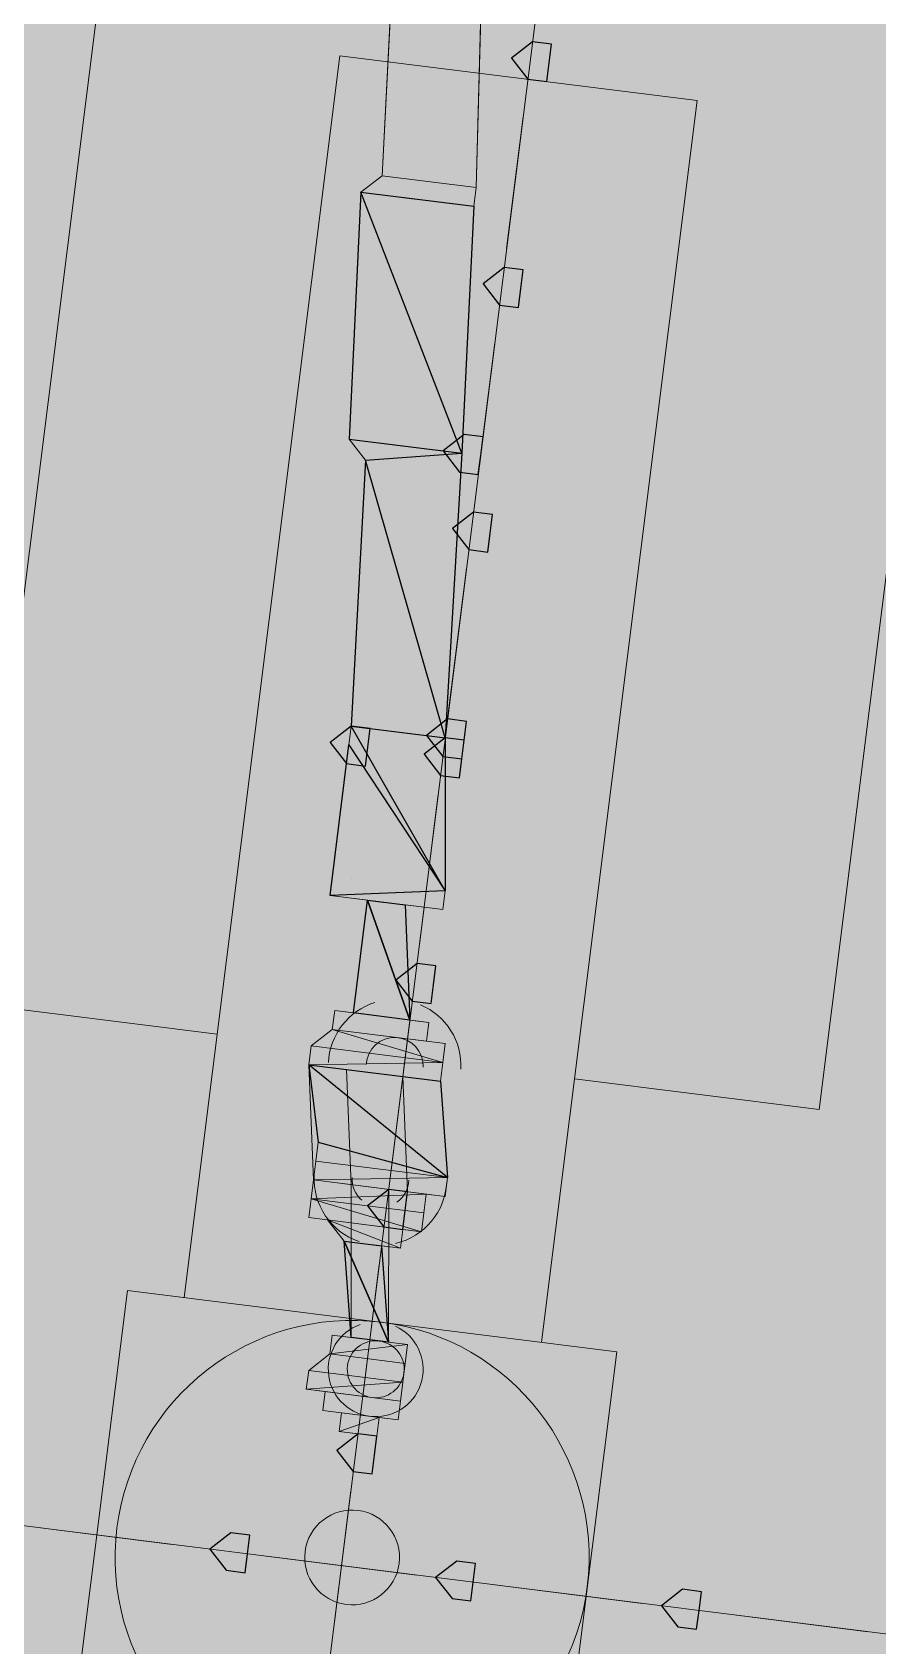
# Model space of a CAD drawing. Header units: metres. Extents: x -4 to 509425, y 7549 to 4732445.
# Drawn here: x 476033.306 to 476033.684, y 4719775.994 to 4719776.714 of the extents above; entities that cross this region are included whole.
import ezdxf

# ---------------------------------------------------------------- set-up
doc = ezdxf.new("R2010")
doc.units = ezdxf.units.M
doc.header["$LTSCALE"] = 0.01
doc.header["$MEASUREMENT"] = 0
doc.layers.get('0').update_dxf_attribs({"lineweight": 0})
doc.layers.add('_SUBESTACIÓN', color=1, linetype='Continuous')
doc.layers.add('SUBESTACION LA VID', color=253, linetype='Continuous')

# ---------------------------------------------------------------- blocks, each defined once
blk = doc.blocks.new('A$Cfff6051d')
at = {"layer": 'SUBESTACION LA VID', "transparency": 33554687}
h = blk.add_hatch(color=256, dxfattribs=at)
h.dxf.hatch_style = 2
h.paths.add_polyline_path([(476033.53699, 4719776.7006), (476033.53805, 4719776.709), (476033.52965, 4719776.71005), (476033.52019, 4719776.70271), (476033.52754, 4719776.69325), (476033.53594, 4719776.6922)])
h = blk.add_hatch(color=256, dxfattribs=at)
h.dxf.hatch_style = 2
h.paths.add_polyline_path([(476033.53699, 4719776.7006), (476033.53805, 4719776.709), (476033.52965, 4719776.71005), (476033.52019, 4719776.70271), (476033.52754, 4719776.69325), (476033.53594, 4719776.6922)])
h = blk.add_hatch(color=256, dxfattribs=at)
h.dxf.hatch_style = 2
h.paths.add_polyline_path([(476033.53699, 4719776.7006), (476033.53805, 4719776.709), (476033.52965, 4719776.71005), (476033.52019, 4719776.70271), (476033.52754, 4719776.69325), (476033.53594, 4719776.6922)])
h = blk.add_hatch(color=256, dxfattribs=at)
h.dxf.hatch_style = 2
h.paths.add_polyline_path([(476033.53699, 4719776.7006), (476033.53805, 4719776.709), (476033.52965, 4719776.71005), (476033.52019, 4719776.70271), (476033.52754, 4719776.69325), (476033.53594, 4719776.6922)])
h = blk.add_hatch(color=256, dxfattribs=at)
h.dxf.hatch_style = 2
h.paths.add_polyline_path([(476033.52436, 4719776.5998), (476033.52541, 4719776.6082), (476033.51701, 4719776.60925), (476033.50756, 4719776.60191), (476033.5149, 4719776.59245), (476033.5233, 4719776.5914)])
h = blk.add_hatch(color=256, dxfattribs=at)
h.dxf.hatch_style = 2
h.paths.add_polyline_path([(476033.52436, 4719776.5998), (476033.52541, 4719776.6082), (476033.51701, 4719776.60925), (476033.50756, 4719776.60191), (476033.5149, 4719776.59245), (476033.5233, 4719776.5914)])
h = blk.add_hatch(color=256, dxfattribs=at)
h.dxf.hatch_style = 2
h.paths.add_polyline_path([(476033.52436, 4719776.5998), (476033.52541, 4719776.6082), (476033.51701, 4719776.60925), (476033.50756, 4719776.60191), (476033.5149, 4719776.59245), (476033.5233, 4719776.5914)])
h = blk.add_hatch(color=256, dxfattribs=at)
h.dxf.hatch_style = 2
h.paths.add_polyline_path([(476033.52436, 4719776.5998), (476033.52541, 4719776.6082), (476033.51701, 4719776.60925), (476033.50756, 4719776.60191), (476033.5149, 4719776.59245), (476033.5233, 4719776.5914)])
h = blk.add_hatch(color=256, dxfattribs=at)
h.dxf.hatch_style = 2
h.paths.add_polyline_path([(476033.50648, 4719776.52525), (476033.50753, 4719776.53365), (476033.49913, 4719776.5347), (476033.48968, 4719776.52735), (476033.49702, 4719776.5179), (476033.50542, 4719776.51685)])
h = blk.add_hatch(color=256, dxfattribs=at)
h.dxf.hatch_style = 2
h.paths.add_polyline_path([(476033.51066, 4719776.49059), (476033.51172, 4719776.49899), (476033.50332, 4719776.50005), (476033.49386, 4719776.4927), (476033.50121, 4719776.48325), (476033.50961, 4719776.48219)])
h = blk.add_hatch(color=256, dxfattribs=at)
h.dxf.hatch_style = 2
h.paths.add_polyline_path([(476033.51066, 4719776.49059), (476033.51172, 4719776.49899), (476033.50332, 4719776.50005), (476033.49386, 4719776.4927), (476033.50121, 4719776.48325), (476033.50961, 4719776.48219)])
h = blk.add_hatch(color=256, dxfattribs=at)
h.dxf.hatch_style = 2
h.paths.add_polyline_path([(476033.51066, 4719776.49059), (476033.51172, 4719776.49899), (476033.50332, 4719776.50005), (476033.49386, 4719776.4927), (476033.50121, 4719776.48325), (476033.50961, 4719776.48219)])
h = blk.add_hatch(color=256, dxfattribs=at)
h.dxf.hatch_style = 2
h.paths.add_polyline_path([(476033.51066, 4719776.49059), (476033.51172, 4719776.49899), (476033.50332, 4719776.50005), (476033.49386, 4719776.4927), (476033.50121, 4719776.48325), (476033.50961, 4719776.48219)])
h = blk.add_hatch(color=256, dxfattribs=at)
h.dxf.hatch_style = 2
h.paths.add_polyline_path([(476033.45603, 4719776.39506), (476033.45708, 4719776.40346), (476033.44868, 4719776.40451), (476033.43923, 4719776.39717), (476033.44657, 4719776.38771), (476033.45497, 4719776.38666)])
h = blk.add_hatch(color=256, dxfattribs=at)
h.dxf.hatch_style = 2
h.paths.add_polyline_path([(476033.49908, 4719776.39819), (476033.50013, 4719776.40659), (476033.49173, 4719776.40765), (476033.48228, 4719776.4003), (476033.48963, 4719776.39085), (476033.49803, 4719776.38979)])
h = blk.add_hatch(color=256, dxfattribs=at)
h.dxf.hatch_style = 2
h.paths.add_polyline_path([(476033.49803, 4719776.38979), (476033.49908, 4719776.39819), (476033.49068, 4719776.39925), (476033.48123, 4719776.3919), (476033.48857, 4719776.38245), (476033.49697, 4719776.38139)])
h = blk.add_hatch(color=256, dxfattribs=at)
h.dxf.hatch_style = 2
h.paths.add_polyline_path([(476033.49803, 4719776.38979), (476033.49908, 4719776.39819), (476033.49068, 4719776.39925), (476033.48123, 4719776.3919), (476033.48857, 4719776.38245), (476033.49697, 4719776.38139)])
h = blk.add_hatch(color=256, dxfattribs=at)
h.dxf.hatch_style = 2
h.paths.add_polyline_path([(476033.49803, 4719776.38979), (476033.49908, 4719776.39819), (476033.49068, 4719776.39925), (476033.48123, 4719776.3919), (476033.48857, 4719776.38245), (476033.49697, 4719776.38139)])
h = blk.add_hatch(color=256, dxfattribs=at)
h.dxf.hatch_style = 2
h.paths.add_polyline_path([(476033.49803, 4719776.38979), (476033.49908, 4719776.39819), (476033.49068, 4719776.39925), (476033.48123, 4719776.3919), (476033.48857, 4719776.38245), (476033.49697, 4719776.38139)])
h = blk.add_hatch(color=256, dxfattribs=at)
h.dxf.hatch_style = 2
h.paths.add_polyline_path([(476033.48539, 4719776.28898), (476033.48644, 4719776.29738), (476033.47804, 4719776.29844), (476033.46859, 4719776.29109), (476033.47594, 4719776.28164), (476033.48434, 4719776.28058)])
h = blk.add_hatch(color=256, dxfattribs=at)
h.dxf.hatch_style = 2
h.paths.add_polyline_path([(476033.48539, 4719776.28898), (476033.48644, 4719776.29738), (476033.47804, 4719776.29844), (476033.46859, 4719776.29109), (476033.47594, 4719776.28164), (476033.48434, 4719776.28058)])
h = blk.add_hatch(color=256, dxfattribs=at)
h.dxf.hatch_style = 2
h.paths.add_polyline_path([(476033.48539, 4719776.28898), (476033.48644, 4719776.29738), (476033.47804, 4719776.29844), (476033.46859, 4719776.29109), (476033.47594, 4719776.28164), (476033.48434, 4719776.28058)])
h = blk.add_hatch(color=256, dxfattribs=at)
h.dxf.hatch_style = 2
h.paths.add_polyline_path([(476033.48539, 4719776.28898), (476033.48644, 4719776.29738), (476033.47804, 4719776.29844), (476033.46859, 4719776.29109), (476033.47594, 4719776.28164), (476033.48434, 4719776.28058)])
h = blk.add_hatch(color=256, dxfattribs=at)
h.dxf.hatch_style = 2
h.paths.add_polyline_path([(476033.47275, 4719776.18818), (476033.4738, 4719776.19658), (476033.4654, 4719776.19764), (476033.45595, 4719776.19029), (476033.4633, 4719776.18084), (476033.4717, 4719776.17979)])
h = blk.add_hatch(color=256, dxfattribs=at)
h.dxf.hatch_style = 2
h.paths.add_polyline_path([(476033.47275, 4719776.18818), (476033.4738, 4719776.19658), (476033.4654, 4719776.19764), (476033.45595, 4719776.19029), (476033.4633, 4719776.18084), (476033.4717, 4719776.17979)])
h = blk.add_hatch(color=256, dxfattribs=at)
h.dxf.hatch_style = 2
h.paths.add_polyline_path([(476033.47275, 4719776.18818), (476033.4738, 4719776.19658), (476033.4654, 4719776.19764), (476033.45595, 4719776.19029), (476033.4633, 4719776.18084), (476033.4717, 4719776.17979)])
h = blk.add_hatch(color=256, dxfattribs=at)
h.dxf.hatch_style = 2
h.paths.add_polyline_path([(476033.47275, 4719776.18818), (476033.4738, 4719776.19658), (476033.4654, 4719776.19764), (476033.45595, 4719776.19029), (476033.4633, 4719776.18084), (476033.4717, 4719776.17979)])
h = blk.add_hatch(color=256, dxfattribs=at)
h.dxf.hatch_style = 2
h.paths.add_polyline_path([(476033.45906, 4719776.07898), (476033.46011, 4719776.08738), (476033.45171, 4719776.08843), (476033.44226, 4719776.08108), (476033.44961, 4719776.07163), (476033.45801, 4719776.07058)])
h = blk.add_hatch(color=256, dxfattribs=at)
h.dxf.hatch_style = 2
h.paths.add_polyline_path([(476033.45906, 4719776.07898), (476033.46011, 4719776.08738), (476033.45171, 4719776.08843), (476033.44226, 4719776.08108), (476033.44961, 4719776.07163), (476033.45801, 4719776.07058)])
h = blk.add_hatch(color=256, dxfattribs=at)
h.dxf.hatch_style = 2
h.paths.add_polyline_path([(476033.45906, 4719776.07898), (476033.46011, 4719776.08738), (476033.45171, 4719776.08843), (476033.44226, 4719776.08108), (476033.44961, 4719776.07163), (476033.45801, 4719776.07058)])
h = blk.add_hatch(color=256, dxfattribs=at)
h.dxf.hatch_style = 2
h.paths.add_polyline_path([(476033.45906, 4719776.07898), (476033.46011, 4719776.08738), (476033.45171, 4719776.08843), (476033.44226, 4719776.08108), (476033.44961, 4719776.07163), (476033.45801, 4719776.07058)])
h = blk.add_hatch(color=256, dxfattribs=at)
h.dxf.hatch_style = 2
h.paths.add_polyline_path([(476033.40234, 4719776.0349), (476033.40339, 4719776.0433), (476033.39499, 4719776.04435), (476033.38554, 4719776.037), (476033.39289, 4719776.02755), (476033.40129, 4719776.0265)])
h = blk.add_hatch(color=256, dxfattribs=at)
h.dxf.hatch_style = 2
h.paths.add_polyline_path([(476033.40234, 4719776.0349), (476033.40339, 4719776.0433), (476033.39499, 4719776.04435), (476033.38554, 4719776.037), (476033.39289, 4719776.02755), (476033.40129, 4719776.0265)])
h = blk.add_hatch(color=256, dxfattribs=at)
h.dxf.hatch_style = 2
h.paths.add_polyline_path([(476033.40234, 4719776.0349), (476033.40339, 4719776.0433), (476033.39499, 4719776.04435), (476033.38554, 4719776.037), (476033.39289, 4719776.02755), (476033.40129, 4719776.0265)])
h = blk.add_hatch(color=256, dxfattribs=at)
h.dxf.hatch_style = 2
h.paths.add_polyline_path([(476033.40234, 4719776.0349), (476033.40339, 4719776.0433), (476033.39499, 4719776.04435), (476033.38554, 4719776.037), (476033.39289, 4719776.02755), (476033.40129, 4719776.0265)])
h = blk.add_hatch(color=256, dxfattribs=at)
h.dxf.hatch_style = 2
h.paths.add_polyline_path([(476033.50314, 4719776.02226), (476033.50419, 4719776.03066), (476033.49579, 4719776.03171), (476033.48634, 4719776.02436), (476033.49369, 4719776.01491), (476033.50209, 4719776.01386)])
h = blk.add_hatch(color=256, dxfattribs=at)
h.dxf.hatch_style = 2
h.paths.add_polyline_path([(476033.50314, 4719776.02226), (476033.50419, 4719776.03066), (476033.49579, 4719776.03171), (476033.48634, 4719776.02436), (476033.49369, 4719776.01491), (476033.50209, 4719776.01386)])
h = blk.add_hatch(color=256, dxfattribs=at)
h.dxf.hatch_style = 2
h.paths.add_polyline_path([(476033.50314, 4719776.02226), (476033.50419, 4719776.03066), (476033.49579, 4719776.03171), (476033.48634, 4719776.02436), (476033.49369, 4719776.01491), (476033.50209, 4719776.01386)])
h = blk.add_hatch(color=256, dxfattribs=at)
h.dxf.hatch_style = 2
h.paths.add_polyline_path([(476033.50314, 4719776.02226), (476033.50419, 4719776.03066), (476033.49579, 4719776.03171), (476033.48634, 4719776.02436), (476033.49369, 4719776.01491), (476033.50209, 4719776.01386)])
h = blk.add_hatch(color=256, dxfattribs=at)
h.dxf.hatch_style = 2
h.paths.add_polyline_path([(476033.60395, 4719776.00962), (476033.605, 4719776.01802), (476033.5966, 4719776.01907), (476033.58715, 4719776.01173), (476033.5945, 4719776.00227), (476033.6029, 4719776.00122)])
h = blk.add_hatch(color=256, dxfattribs=at)
h.dxf.hatch_style = 2
h.paths.add_polyline_path([(476033.60395, 4719776.00962), (476033.605, 4719776.01802), (476033.5966, 4719776.01907), (476033.58715, 4719776.01173), (476033.5945, 4719776.00227), (476033.6029, 4719776.00122)])
h = blk.add_hatch(color=256, dxfattribs=at)
h.dxf.hatch_style = 2
h.paths.add_polyline_path([(476033.60395, 4719776.00962), (476033.605, 4719776.01802), (476033.5966, 4719776.01907), (476033.58715, 4719776.01173), (476033.5945, 4719776.00227), (476033.6029, 4719776.00122)])
h = blk.add_hatch(color=256, dxfattribs=at)
h.dxf.hatch_style = 2
h.paths.add_polyline_path([(476033.60395, 4719776.00962), (476033.605, 4719776.01802), (476033.5966, 4719776.01907), (476033.58715, 4719776.01173), (476033.5945, 4719776.00227), (476033.6029, 4719776.00122)])
at = {"layer": 'SUBESTACION LA VID', "lineweight": 15}
for p, q in [((476033.46242, 4719776.65023), (476033.4804, 4719776.9978)), ((476033.50442, 4719776.64496), (476033.514, 4719776.99359)), ((476033.39695, 4719775.65161), (476033.55492, 4719776.91166)), ((476033.52543, 4719776.67645), (476033.51806, 4719776.61765)), ((476033.52543, 4719776.67645), (476033.51806, 4719776.61765)), ((476033.52543, 4719776.67645), (476033.51806, 4719776.61765)), ((476033.52543, 4719776.67645), (476033.51806, 4719776.61765)), ((476033.44768, 4719776.53262), (476033.45297, 4719776.64288)), ((476033.50337, 4719776.63656), (476033.45297, 4719776.64288)), ((476033.5128, 4719776.57565), (476033.50542, 4719776.51685)), ((476033.5128, 4719776.57565), (476033.50542, 4719776.51685)), ((476033.5128, 4719776.57565), (476033.50542, 4719776.51685)), ((476033.5128, 4719776.57565), (476033.50542, 4719776.51685)), ((476033.45502, 4719776.52316), (476033.44768, 4719776.53262)), ((476033.49808, 4719776.5263), (476033.45502, 4719776.52316)), ((476033.49068, 4719776.39925), (476033.49808, 4719776.5263)), ((476033.44868, 4719776.40451), (476033.45502, 4719776.52316)), ((476033.50016, 4719776.47485), (476033.49173, 4719776.40765)), ((476033.50016, 4719776.47485), (476033.49173, 4719776.40765)), ((476033.50016, 4719776.47485), (476033.49173, 4719776.40765)), ((476033.50016, 4719776.47485), (476033.49173, 4719776.40765)), ((476033.49068, 4719776.39925), (476033.44868, 4719776.40451)), ((476033.4392, 4719776.3289), (476033.44763, 4719776.39611)), ((476033.49065, 4719776.33098), (476033.49068, 4719776.39925)), ((476033.48752, 4719776.37405), (476033.4791, 4719776.30684)), ((476033.48752, 4719776.37405), (476033.4791, 4719776.30684)), ((476033.48752, 4719776.37405), (476033.4791, 4719776.30684)), ((476033.48752, 4719776.37405), (476033.4791, 4719776.30684)), ((476033.44865, 4719776.33625), (476033.44865, 4719776.33625)), ((476033.48225, 4719776.33204), (476033.48225, 4719776.33204)), ((476033.4812, 4719776.32364), (476033.4476, 4719776.32785)), ((476033.44968, 4719776.2764), (476033.456, 4719776.3268)), ((476033.47488, 4719776.27324), (476033.4728, 4719776.32469)), ((476033.47488, 4719776.27324), (476033.46646, 4719776.20604)), ((476033.47488, 4719776.27324), (476033.46646, 4719776.20604)), ((476033.47488, 4719776.27324), (476033.46646, 4719776.20604)), ((476033.47488, 4719776.27324), (476033.46646, 4719776.20604)), ((476033.4318, 4719776.20185), (476033.42972, 4719776.2533)), ((476033.4486, 4719776.19974), (476033.44652, 4719776.2512)), ((476033.4738, 4719776.19658), (476033.47172, 4719776.24804)), ((476033.49166, 4719776.20288), (476033.48852, 4719776.24593)), ((476033.44858, 4719776.13149), (476033.4486, 4719776.19974)), ((476033.457, 4719776.19869), (476033.457, 4719776.19869)), ((476033.46538, 4719776.12939), (476033.4654, 4719776.19764)), ((476033.46119, 4719776.16404), (476033.45382, 4719776.10523)), ((476033.46119, 4719776.16404), (476033.45382, 4719776.10523)), ((476033.46119, 4719776.16404), (476033.45382, 4719776.10523)), ((476033.46119, 4719776.16404), (476033.45382, 4719776.10523)), ((476034.13317, 4719775.94327), (476032.87312, 4719776.10124)), ((476033.44855, 4719776.06323), (476033.44118, 4719776.00443)), ((476033.44855, 4719776.06323), (476033.44118, 4719776.00443)), ((476033.44855, 4719776.06323), (476033.44118, 4719776.00443)), ((476033.44855, 4719776.06323), (476033.44118, 4719776.00443)), ((476033.36874, 4719776.03911), (476033.30993, 4719776.04648)), ((476033.36874, 4719776.03911), (476033.30993, 4719776.04648)), ((476033.36874, 4719776.03911), (476033.30993, 4719776.04648)), ((476033.36874, 4719776.03911), (476033.30993, 4719776.04648)), ((476033.47794, 4719776.02542), (476033.41074, 4719776.03384)), ((476033.47794, 4719776.02542), (476033.41074, 4719776.03384)), ((476033.47794, 4719776.02542), (476033.41074, 4719776.03384)), ((476033.47794, 4719776.02542), (476033.41074, 4719776.03384)), ((476033.57875, 4719776.01278), (476033.51154, 4719776.0212)), ((476033.57875, 4719776.01278), (476033.51154, 4719776.0212)), ((476033.57875, 4719776.01278), (476033.51154, 4719776.0212)), ((476033.57875, 4719776.01278), (476033.51154, 4719776.0212)), ((476033.67955, 4719776.00014), (476033.62075, 4719776.00751)), ((476033.67955, 4719776.00014), (476033.62075, 4719776.00751)), ((476033.67955, 4719776.00014), (476033.62075, 4719776.00751)), ((476033.67955, 4719776.00014), (476033.62075, 4719776.00751))]:
    blk.add_line(p, q, dxfattribs=at)
at = {"layer": 'SUBESTACION LA VID', "lineweight": 0}
for p, q in [((476033.50442, 4719776.64496), (476033.46242, 4719776.65023)), ((476033.50337, 4719776.63656), (476033.46137, 4719776.64183)), ((476033.4476, 4719776.32785), (476033.456, 4719776.3268)), ((476033.43391, 4719776.21865), (476033.49166, 4719776.20288)), ((476033.44545, 4719776.17454), (476033.46225, 4719776.17244)), ((476033.47378, 4719776.12833), (476033.43913, 4719776.12414))]:
    blk.add_line(p, q, dxfattribs=at)
at = {"layer": 'SUBESTACION LA VID', "lineweight": 15}
for points in [[(476033.54838, 4719776.24696), (476033.65758, 4719776.23327), (476033.79239, 4719777.30851), (476033.41437, 4719777.3559), (476033.27957, 4719776.28066), (476033.38878, 4719776.26697)], [(476033.514, 4719776.99359), (476033.50442, 4719776.64496), (476033.50337, 4719776.63656), (476033.49808, 4719776.5263), (476033.49068, 4719776.39925), (476033.49065, 4719776.33098), (476033.4896, 4719776.32258), (476033.4812, 4719776.32364), (476033.4728, 4719776.32469), (476033.47488, 4719776.27324), (476033.48328, 4719776.27218), (476033.48223, 4719776.26378), (476033.49063, 4719776.26273), (476033.48958, 4719776.25433), (476033.48852, 4719776.24593), (476033.49166, 4719776.20288), (476033.4906, 4719776.19448), (476033.4822, 4719776.19553), (476033.48115, 4719776.18713), (476033.4801, 4719776.17873), (476033.4717, 4719776.17979), (476033.47065, 4719776.17139), (476033.46225, 4719776.17244), (476033.46538, 4719776.12939), (476033.47378, 4719776.12833), (476033.47273, 4719776.11992), (476033.47167, 4719776.11152), (476033.47062, 4719776.10312), (476033.46957, 4719776.09472), (476033.46117, 4719776.09578), (476033.46011, 4719776.08738), (476033.45171, 4719776.08843), (476033.44331, 4719776.08948), (476033.44437, 4719776.09788), (476033.43597, 4719776.09894), (476033.43702, 4719776.10734), (476033.42862, 4719776.10839), (476033.42967, 4719776.11679), (476033.43913, 4719776.12414), (476033.44018, 4719776.13254), (476033.44858, 4719776.13149), (476033.44545, 4719776.17454), (476033.4381, 4719776.184), (476033.4297, 4719776.18505), (476033.43075, 4719776.19345), (476033.4318, 4719776.20185), (476033.43286, 4719776.21025), (476033.43391, 4719776.21865), (476033.42972, 4719776.2533), (476033.43078, 4719776.2617), (476033.44023, 4719776.26905), (476033.44128, 4719776.27745), (476033.44968, 4719776.2764), (476033.456, 4719776.3268), (476033.4476, 4719776.32785), (476033.4392, 4719776.3289), (476033.44763, 4719776.39611), (476033.44868, 4719776.40451), (476033.45502, 4719776.52316), (476033.44768, 4719776.53262), (476033.45297, 4719776.64288), (476033.46242, 4719776.65023), (476033.4804, 4719776.9978)], [(476033.53363, 4719776.12936), (476033.60314, 4719776.68378), (476033.44354, 4719776.70379), (476033.37403, 4719776.14937)], [(476033.50337, 4719776.63656), (476033.50442, 4719776.64496), (476033.46242, 4719776.65023), (476033.45297, 4719776.64288)], [(476033.44768, 4719776.53262), (476033.49808, 4719776.5263), (476033.50337, 4719776.63656)], [(476033.32144, 4719775.93412), (476033.53986, 4719775.90674), (476033.56724, 4719776.12515), (476033.34882, 4719776.15253), (476033.32144, 4719775.93412)]]:
    blk.add_lwpolyline(points, dxfattribs=at)
at = {"layer": 'SUBESTACION LA VID'}
for points in [[(476033.53699, 4719776.7006), (476033.53805, 4719776.709), (476033.52965, 4719776.71005), (476033.52019, 4719776.70271), (476033.52754, 4719776.69325), (476033.53594, 4719776.6922)], [(476033.53699, 4719776.7006), (476033.53805, 4719776.709), (476033.52965, 4719776.71005), (476033.52019, 4719776.70271), (476033.52754, 4719776.69325), (476033.53594, 4719776.6922)], [(476033.53699, 4719776.7006), (476033.53805, 4719776.709), (476033.52965, 4719776.71005), (476033.52019, 4719776.70271), (476033.52754, 4719776.69325), (476033.53594, 4719776.6922)], [(476033.53699, 4719776.7006), (476033.53805, 4719776.709), (476033.52965, 4719776.71005), (476033.52019, 4719776.70271), (476033.52754, 4719776.69325), (476033.53594, 4719776.6922)], [(476033.52436, 4719776.5998), (476033.52541, 4719776.6082), (476033.51701, 4719776.60925), (476033.50756, 4719776.60191), (476033.5149, 4719776.59245), (476033.5233, 4719776.5914)], [(476033.52436, 4719776.5998), (476033.52541, 4719776.6082), (476033.51701, 4719776.60925), (476033.50756, 4719776.60191), (476033.5149, 4719776.59245), (476033.5233, 4719776.5914)], [(476033.52436, 4719776.5998), (476033.52541, 4719776.6082), (476033.51701, 4719776.60925), (476033.50756, 4719776.60191), (476033.5149, 4719776.59245), (476033.5233, 4719776.5914)], [(476033.52436, 4719776.5998), (476033.52541, 4719776.6082), (476033.51701, 4719776.60925), (476033.50756, 4719776.60191), (476033.5149, 4719776.59245), (476033.5233, 4719776.5914)], [(476033.50648, 4719776.52525), (476033.50753, 4719776.53365), (476033.49913, 4719776.5347), (476033.48968, 4719776.52735), (476033.49702, 4719776.5179), (476033.50542, 4719776.51685)], [(476033.51066, 4719776.49059), (476033.51172, 4719776.49899), (476033.50332, 4719776.50005), (476033.49386, 4719776.4927), (476033.50121, 4719776.48325), (476033.50961, 4719776.48219)], [(476033.51066, 4719776.49059), (476033.51172, 4719776.49899), (476033.50332, 4719776.50005), (476033.49386, 4719776.4927), (476033.50121, 4719776.48325), (476033.50961, 4719776.48219)], [(476033.51066, 4719776.49059), (476033.51172, 4719776.49899), (476033.50332, 4719776.50005), (476033.49386, 4719776.4927), (476033.50121, 4719776.48325), (476033.50961, 4719776.48219)], [(476033.51066, 4719776.49059), (476033.51172, 4719776.49899), (476033.50332, 4719776.50005), (476033.49386, 4719776.4927), (476033.50121, 4719776.48325), (476033.50961, 4719776.48219)], [(476033.45603, 4719776.39506), (476033.45708, 4719776.40346), (476033.44868, 4719776.40451), (476033.43923, 4719776.39717), (476033.44657, 4719776.38771), (476033.45497, 4719776.38666)], [(476033.49068, 4719776.39925), (476033.49065, 4719776.33098), (476033.44868, 4719776.40451)], [(476033.49908, 4719776.39819), (476033.50013, 4719776.40659), (476033.49173, 4719776.40765), (476033.48228, 4719776.4003), (476033.48963, 4719776.39085), (476033.49803, 4719776.38979)], [(476033.44763, 4719776.39611), (476033.49065, 4719776.33098), (476033.4392, 4719776.3289)], [(476033.49803, 4719776.38979), (476033.49908, 4719776.39819), (476033.49068, 4719776.39925), (476033.48123, 4719776.3919), (476033.48857, 4719776.38245), (476033.49697, 4719776.38139)], [(476033.49803, 4719776.38979), (476033.49908, 4719776.39819), (476033.49068, 4719776.39925), (476033.48123, 4719776.3919), (476033.48857, 4719776.38245), (476033.49697, 4719776.38139)], [(476033.49803, 4719776.38979), (476033.49908, 4719776.39819), (476033.49068, 4719776.39925), (476033.48123, 4719776.3919), (476033.48857, 4719776.38245), (476033.49697, 4719776.38139)], [(476033.49803, 4719776.38979), (476033.49908, 4719776.39819), (476033.49068, 4719776.39925), (476033.48123, 4719776.3919), (476033.48857, 4719776.38245), (476033.49697, 4719776.38139)], [(476033.456, 4719776.3268), (476033.47488, 4719776.27324), (476033.44968, 4719776.2764)], [(476033.4728, 4719776.32469), (476033.47488, 4719776.27324), (476033.456, 4719776.3268)], [(476033.48539, 4719776.28898), (476033.48644, 4719776.29738), (476033.47804, 4719776.29844), (476033.46859, 4719776.29109), (476033.47594, 4719776.28164), (476033.48434, 4719776.28058)], [(476033.48539, 4719776.28898), (476033.48644, 4719776.29738), (476033.47804, 4719776.29844), (476033.46859, 4719776.29109), (476033.47594, 4719776.28164), (476033.48434, 4719776.28058)], [(476033.48539, 4719776.28898), (476033.48644, 4719776.29738), (476033.47804, 4719776.29844), (476033.46859, 4719776.29109), (476033.47594, 4719776.28164), (476033.48434, 4719776.28058)], [(476033.48539, 4719776.28898), (476033.48644, 4719776.29738), (476033.47804, 4719776.29844), (476033.46859, 4719776.29109), (476033.47594, 4719776.28164), (476033.48434, 4719776.28058)], [(476033.47275, 4719776.18818), (476033.4738, 4719776.19658), (476033.4654, 4719776.19764), (476033.45595, 4719776.19029), (476033.4633, 4719776.18084), (476033.4717, 4719776.17979)], [(476033.47275, 4719776.18818), (476033.4738, 4719776.19658), (476033.4654, 4719776.19764), (476033.45595, 4719776.19029), (476033.4633, 4719776.18084), (476033.4717, 4719776.17979)], [(476033.47275, 4719776.18818), (476033.4738, 4719776.19658), (476033.4654, 4719776.19764), (476033.45595, 4719776.19029), (476033.4633, 4719776.18084), (476033.4717, 4719776.17979)], [(476033.47275, 4719776.18818), (476033.4738, 4719776.19658), (476033.4654, 4719776.19764), (476033.45595, 4719776.19029), (476033.4633, 4719776.18084), (476033.4717, 4719776.17979)], [(476033.44545, 4719776.17454), (476033.46538, 4719776.12939), (476033.44858, 4719776.13149)], [(476033.46225, 4719776.17244), (476033.46538, 4719776.12939), (476033.44545, 4719776.17454)], [(476033.45906, 4719776.07898), (476033.46011, 4719776.08738), (476033.45171, 4719776.08843), (476033.44226, 4719776.08108), (476033.44961, 4719776.07163), (476033.45801, 4719776.07058)], [(476033.45906, 4719776.07898), (476033.46011, 4719776.08738), (476033.45171, 4719776.08843), (476033.44226, 4719776.08108), (476033.44961, 4719776.07163), (476033.45801, 4719776.07058)], [(476033.45906, 4719776.07898), (476033.46011, 4719776.08738), (476033.45171, 4719776.08843), (476033.44226, 4719776.08108), (476033.44961, 4719776.07163), (476033.45801, 4719776.07058)], [(476033.45906, 4719776.07898), (476033.46011, 4719776.08738), (476033.45171, 4719776.08843), (476033.44226, 4719776.08108), (476033.44961, 4719776.07163), (476033.45801, 4719776.07058)], [(476033.40234, 4719776.0349), (476033.40339, 4719776.0433), (476033.39499, 4719776.04435), (476033.38554, 4719776.037), (476033.39289, 4719776.02755), (476033.40129, 4719776.0265)], [(476033.40234, 4719776.0349), (476033.40339, 4719776.0433), (476033.39499, 4719776.04435), (476033.38554, 4719776.037), (476033.39289, 4719776.02755), (476033.40129, 4719776.0265)], [(476033.40234, 4719776.0349), (476033.40339, 4719776.0433), (476033.39499, 4719776.04435), (476033.38554, 4719776.037), (476033.39289, 4719776.02755), (476033.40129, 4719776.0265)], [(476033.40234, 4719776.0349), (476033.40339, 4719776.0433), (476033.39499, 4719776.04435), (476033.38554, 4719776.037), (476033.39289, 4719776.02755), (476033.40129, 4719776.0265)], [(476033.50314, 4719776.02226), (476033.50419, 4719776.03066), (476033.49579, 4719776.03171), (476033.48634, 4719776.02436), (476033.49369, 4719776.01491), (476033.50209, 4719776.01386)], [(476033.50314, 4719776.02226), (476033.50419, 4719776.03066), (476033.49579, 4719776.03171), (476033.48634, 4719776.02436), (476033.49369, 4719776.01491), (476033.50209, 4719776.01386)], [(476033.50314, 4719776.02226), (476033.50419, 4719776.03066), (476033.49579, 4719776.03171), (476033.48634, 4719776.02436), (476033.49369, 4719776.01491), (476033.50209, 4719776.01386)], [(476033.50314, 4719776.02226), (476033.50419, 4719776.03066), (476033.49579, 4719776.03171), (476033.48634, 4719776.02436), (476033.49369, 4719776.01491), (476033.50209, 4719776.01386)], [(476033.60395, 4719776.00962), (476033.605, 4719776.01802), (476033.5966, 4719776.01907), (476033.58715, 4719776.01173), (476033.5945, 4719776.00227), (476033.6029, 4719776.00122)], [(476033.60395, 4719776.00962), (476033.605, 4719776.01802), (476033.5966, 4719776.01907), (476033.58715, 4719776.01173), (476033.5945, 4719776.00227), (476033.6029, 4719776.00122)], [(476033.60395, 4719776.00962), (476033.605, 4719776.01802), (476033.5966, 4719776.01907), (476033.58715, 4719776.01173), (476033.5945, 4719776.00227), (476033.6029, 4719776.00122)], [(476033.60395, 4719776.00962), (476033.605, 4719776.01802), (476033.5966, 4719776.01907), (476033.58715, 4719776.01173), (476033.5945, 4719776.00227), (476033.6029, 4719776.00122)]]:
    blk.add_lwpolyline(points, close=True, dxfattribs=at)
at = {"layer": 'SUBESTACION LA VID', "lineweight": 0}
for points in [[(476033.53699, 4719776.7006), (476033.53805, 4719776.709), (476033.52965, 4719776.71005), (476033.52019, 4719776.70271), (476033.52754, 4719776.69325), (476033.53594, 4719776.6922)], [(476033.53699, 4719776.7006), (476033.53805, 4719776.709), (476033.52965, 4719776.71005), (476033.52019, 4719776.70271), (476033.52754, 4719776.69325), (476033.53594, 4719776.6922)], [(476033.53699, 4719776.7006), (476033.53805, 4719776.709), (476033.52965, 4719776.71005), (476033.52019, 4719776.70271), (476033.52754, 4719776.69325), (476033.53594, 4719776.6922)], [(476033.53699, 4719776.7006), (476033.53805, 4719776.709), (476033.52965, 4719776.71005), (476033.52019, 4719776.70271), (476033.52754, 4719776.69325), (476033.53594, 4719776.6922)], [(476033.52436, 4719776.5998), (476033.52541, 4719776.6082), (476033.51701, 4719776.60925), (476033.50756, 4719776.60191), (476033.5149, 4719776.59245), (476033.5233, 4719776.5914)], [(476033.52436, 4719776.5998), (476033.52541, 4719776.6082), (476033.51701, 4719776.60925), (476033.50756, 4719776.60191), (476033.5149, 4719776.59245), (476033.5233, 4719776.5914)], [(476033.52436, 4719776.5998), (476033.52541, 4719776.6082), (476033.51701, 4719776.60925), (476033.50756, 4719776.60191), (476033.5149, 4719776.59245), (476033.5233, 4719776.5914)], [(476033.52436, 4719776.5998), (476033.52541, 4719776.6082), (476033.51701, 4719776.60925), (476033.50756, 4719776.60191), (476033.5149, 4719776.59245), (476033.5233, 4719776.5914)], [(476033.50648, 4719776.52525), (476033.50753, 4719776.53365), (476033.49913, 4719776.5347), (476033.48968, 4719776.52735), (476033.49702, 4719776.5179), (476033.50542, 4719776.51685)], [(476033.51066, 4719776.49059), (476033.51172, 4719776.49899), (476033.50332, 4719776.50005), (476033.49386, 4719776.4927), (476033.50121, 4719776.48325), (476033.50961, 4719776.48219)], [(476033.51066, 4719776.49059), (476033.51172, 4719776.49899), (476033.50332, 4719776.50005), (476033.49386, 4719776.4927), (476033.50121, 4719776.48325), (476033.50961, 4719776.48219)], [(476033.51066, 4719776.49059), (476033.51172, 4719776.49899), (476033.50332, 4719776.50005), (476033.49386, 4719776.4927), (476033.50121, 4719776.48325), (476033.50961, 4719776.48219)], [(476033.51066, 4719776.49059), (476033.51172, 4719776.49899), (476033.50332, 4719776.50005), (476033.49386, 4719776.4927), (476033.50121, 4719776.48325), (476033.50961, 4719776.48219)], [(476033.45603, 4719776.39506), (476033.45708, 4719776.40346), (476033.44868, 4719776.40451), (476033.43923, 4719776.39717), (476033.44657, 4719776.38771), (476033.45497, 4719776.38666)], [(476033.49068, 4719776.39925), (476033.49065, 4719776.33098), (476033.44868, 4719776.40451)], [(476033.49908, 4719776.39819), (476033.50013, 4719776.40659), (476033.49173, 4719776.40765), (476033.48228, 4719776.4003), (476033.48963, 4719776.39085), (476033.49803, 4719776.38979)], [(476033.44763, 4719776.39611), (476033.49065, 4719776.33098), (476033.4392, 4719776.3289)], [(476033.49803, 4719776.38979), (476033.49908, 4719776.39819), (476033.49068, 4719776.39925), (476033.48123, 4719776.3919), (476033.48857, 4719776.38245), (476033.49697, 4719776.38139)], [(476033.49803, 4719776.38979), (476033.49908, 4719776.39819), (476033.49068, 4719776.39925), (476033.48123, 4719776.3919), (476033.48857, 4719776.38245), (476033.49697, 4719776.38139)], [(476033.49803, 4719776.38979), (476033.49908, 4719776.39819), (476033.49068, 4719776.39925), (476033.48123, 4719776.3919), (476033.48857, 4719776.38245), (476033.49697, 4719776.38139)], [(476033.49803, 4719776.38979), (476033.49908, 4719776.39819), (476033.49068, 4719776.39925), (476033.48123, 4719776.3919), (476033.48857, 4719776.38245), (476033.49697, 4719776.38139)], [(476033.456, 4719776.3268), (476033.47488, 4719776.27324), (476033.44968, 4719776.2764)], [(476033.4728, 4719776.32469), (476033.47488, 4719776.27324), (476033.456, 4719776.3268)], [(476033.48539, 4719776.28898), (476033.48644, 4719776.29738), (476033.47804, 4719776.29844), (476033.46859, 4719776.29109), (476033.47594, 4719776.28164), (476033.48434, 4719776.28058)], [(476033.48539, 4719776.28898), (476033.48644, 4719776.29738), (476033.47804, 4719776.29844), (476033.46859, 4719776.29109), (476033.47594, 4719776.28164), (476033.48434, 4719776.28058)], [(476033.48539, 4719776.28898), (476033.48644, 4719776.29738), (476033.47804, 4719776.29844), (476033.46859, 4719776.29109), (476033.47594, 4719776.28164), (476033.48434, 4719776.28058)], [(476033.48539, 4719776.28898), (476033.48644, 4719776.29738), (476033.47804, 4719776.29844), (476033.46859, 4719776.29109), (476033.47594, 4719776.28164), (476033.48434, 4719776.28058)], [(476033.47275, 4719776.18818), (476033.4738, 4719776.19658), (476033.4654, 4719776.19764), (476033.45595, 4719776.19029), (476033.4633, 4719776.18084), (476033.4717, 4719776.17979)], [(476033.47275, 4719776.18818), (476033.4738, 4719776.19658), (476033.4654, 4719776.19764), (476033.45595, 4719776.19029), (476033.4633, 4719776.18084), (476033.4717, 4719776.17979)], [(476033.47275, 4719776.18818), (476033.4738, 4719776.19658), (476033.4654, 4719776.19764), (476033.45595, 4719776.19029), (476033.4633, 4719776.18084), (476033.4717, 4719776.17979)], [(476033.47275, 4719776.18818), (476033.4738, 4719776.19658), (476033.4654, 4719776.19764), (476033.45595, 4719776.19029), (476033.4633, 4719776.18084), (476033.4717, 4719776.17979)], [(476033.44545, 4719776.17454), (476033.46538, 4719776.12939), (476033.44858, 4719776.13149)], [(476033.46225, 4719776.17244), (476033.46538, 4719776.12939), (476033.44545, 4719776.17454)], [(476033.45906, 4719776.07898), (476033.46011, 4719776.08738), (476033.45171, 4719776.08843), (476033.44226, 4719776.08108), (476033.44961, 4719776.07163), (476033.45801, 4719776.07058)], [(476033.45906, 4719776.07898), (476033.46011, 4719776.08738), (476033.45171, 4719776.08843), (476033.44226, 4719776.08108), (476033.44961, 4719776.07163), (476033.45801, 4719776.07058)], [(476033.45906, 4719776.07898), (476033.46011, 4719776.08738), (476033.45171, 4719776.08843), (476033.44226, 4719776.08108), (476033.44961, 4719776.07163), (476033.45801, 4719776.07058)], [(476033.45906, 4719776.07898), (476033.46011, 4719776.08738), (476033.45171, 4719776.08843), (476033.44226, 4719776.08108), (476033.44961, 4719776.07163), (476033.45801, 4719776.07058)], [(476033.40234, 4719776.0349), (476033.40339, 4719776.0433), (476033.39499, 4719776.04435), (476033.38554, 4719776.037), (476033.39289, 4719776.02755), (476033.40129, 4719776.0265)], [(476033.40234, 4719776.0349), (476033.40339, 4719776.0433), (476033.39499, 4719776.04435), (476033.38554, 4719776.037), (476033.39289, 4719776.02755), (476033.40129, 4719776.0265)], [(476033.40234, 4719776.0349), (476033.40339, 4719776.0433), (476033.39499, 4719776.04435), (476033.38554, 4719776.037), (476033.39289, 4719776.02755), (476033.40129, 4719776.0265)], [(476033.40234, 4719776.0349), (476033.40339, 4719776.0433), (476033.39499, 4719776.04435), (476033.38554, 4719776.037), (476033.39289, 4719776.02755), (476033.40129, 4719776.0265)], [(476033.50314, 4719776.02226), (476033.50419, 4719776.03066), (476033.49579, 4719776.03171), (476033.48634, 4719776.02436), (476033.49369, 4719776.01491), (476033.50209, 4719776.01386)], [(476033.50314, 4719776.02226), (476033.50419, 4719776.03066), (476033.49579, 4719776.03171), (476033.48634, 4719776.02436), (476033.49369, 4719776.01491), (476033.50209, 4719776.01386)], [(476033.50314, 4719776.02226), (476033.50419, 4719776.03066), (476033.49579, 4719776.03171), (476033.48634, 4719776.02436), (476033.49369, 4719776.01491), (476033.50209, 4719776.01386)], [(476033.50314, 4719776.02226), (476033.50419, 4719776.03066), (476033.49579, 4719776.03171), (476033.48634, 4719776.02436), (476033.49369, 4719776.01491), (476033.50209, 4719776.01386)], [(476033.60395, 4719776.00962), (476033.605, 4719776.01802), (476033.5966, 4719776.01907), (476033.58715, 4719776.01173), (476033.5945, 4719776.00227), (476033.6029, 4719776.00122)], [(476033.60395, 4719776.00962), (476033.605, 4719776.01802), (476033.5966, 4719776.01907), (476033.58715, 4719776.01173), (476033.5945, 4719776.00227), (476033.6029, 4719776.00122)], [(476033.60395, 4719776.00962), (476033.605, 4719776.01802), (476033.5966, 4719776.01907), (476033.58715, 4719776.01173), (476033.5945, 4719776.00227), (476033.6029, 4719776.00122)], [(476033.60395, 4719776.00962), (476033.605, 4719776.01802), (476033.5966, 4719776.01907), (476033.58715, 4719776.01173), (476033.5945, 4719776.00227), (476033.6029, 4719776.00122)]]:
    blk.add_lwpolyline(points, close=True, dxfattribs=at)
for points in [[(476033.45608, 4719776.53156), (476033.49808, 4719776.5263), (476033.44768, 4719776.53262)], [(476033.44868, 4719776.40451), (476033.49065, 4719776.33098), (476033.44868, 4719776.40451)], [(476033.49068, 4719776.39925), (476033.44868, 4719776.40451), (476033.49068, 4719776.39925), (476033.44868, 4719776.40451), (476033.49068, 4719776.39925), (476033.44868, 4719776.40451), (476033.49068, 4719776.39925)], [(476033.44763, 4719776.39611), (476033.49065, 4719776.33098), (476033.44763, 4719776.39611)], [(476033.4392, 4719776.3289), (476033.4896, 4719776.32258), (476033.4392, 4719776.3289), (476033.49065, 4719776.33098), (476033.4392, 4719776.3289)], [(476033.456, 4719776.3268), (476033.4392, 4719776.3289), (476033.4728, 4719776.32469)], [(476033.4392, 4719776.3289), (476033.4812, 4719776.32364), (476033.4392, 4719776.3289), (476033.4812, 4719776.32364), (476033.4392, 4719776.3289), (476033.4812, 4719776.32364)], [(476033.48328, 4719776.27218), (476033.44128, 4719776.27745), (476033.48328, 4719776.27218), (476033.44968, 4719776.2764), (476033.47488, 4719776.27324), (476033.44968, 4719776.2764), (476033.47488, 4719776.27324)], [(476033.48958, 4719776.25433), (476033.44023, 4719776.26905), (476033.49063, 4719776.26273), (476033.44023, 4719776.26905), (476033.48223, 4719776.26378), (476033.44023, 4719776.26905)], [(476033.48852, 4719776.24593), (476033.42972, 4719776.2533), (476033.48958, 4719776.25433), (476033.43078, 4719776.2617), (476033.48958, 4719776.25433), (476033.43078, 4719776.2617)], [(476033.4906, 4719776.19448), (476033.4318, 4719776.20185), (476033.49166, 4719776.20288), (476033.43286, 4719776.21025)], [(476033.43075, 4719776.19345), (476033.4822, 4719776.19553), (476033.4318, 4719776.20185), (476033.4822, 4719776.19553)], [(476033.4381, 4719776.184), (476033.4717, 4719776.17979), (476033.4381, 4719776.184), (476033.4801, 4719776.17873), (476033.43075, 4719776.19345), (476033.48115, 4719776.18713), (476033.43075, 4719776.19345), (476033.48115, 4719776.18713)], [(476033.46225, 4719776.17244), (476033.44545, 4719776.17454), (476033.47065, 4719776.17139), (476033.4381, 4719776.184), (476033.47065, 4719776.17139)], [(476033.46538, 4719776.12939), (476033.44018, 4719776.13254), (476033.46538, 4719776.12939), (476033.44018, 4719776.13254), (476033.46538, 4719776.12939), (476033.44858, 4719776.13149), (476033.46538, 4719776.12939)], [(476033.47273, 4719776.11992), (476033.43913, 4719776.12414), (476033.47273, 4719776.11992), (476033.43913, 4719776.12414), (476033.47273, 4719776.11992), (476033.43913, 4719776.12414), (476033.47273, 4719776.11992)], [(476033.42862, 4719776.10839), (476033.47062, 4719776.10312), (476033.42862, 4719776.10839), (476033.47167, 4719776.11152), (476033.42967, 4719776.11679), (476033.47167, 4719776.11152), (476033.42967, 4719776.11679), (476033.47167, 4719776.11152), (476033.42967, 4719776.11679)], [(476033.43702, 4719776.10734), (476033.47062, 4719776.10312), (476033.43702, 4719776.10734)], [(476033.43597, 4719776.09894), (476033.46117, 4719776.09578), (476033.43597, 4719776.09894), (476033.46957, 4719776.09472), (476033.43597, 4719776.09894), (476033.46957, 4719776.09472), (476033.43597, 4719776.09894)], [(476033.45171, 4719776.08843), (476033.44331, 4719776.08948), (476033.46011, 4719776.08738), (476033.44331, 4719776.08948), (476033.46117, 4719776.09578), (476033.44437, 4719776.09788)]]:
    blk.add_lwpolyline(points, dxfattribs=at)
at = {"layer": 'SUBESTACION LA VID'}
for points in [[(476033.45297, 4719776.64288), (476033.45297, 4719776.64288), (476033.49808, 4719776.5263), (476033.49808, 4719776.5263), (476033.49808, 4719776.5263), (476033.44768, 4719776.53262), (476033.44768, 4719776.53262), (476033.44768, 4719776.53262), (476033.45297, 4719776.64288), (476033.45297, 4719776.64288)], [(476033.50337, 4719776.63656), (476033.50337, 4719776.63656), (476033.45297, 4719776.64288), (476033.45297, 4719776.64288), (476033.45297, 4719776.64288), (476033.49808, 4719776.5263), (476033.49808, 4719776.5263), (476033.49808, 4719776.5263), (476033.50337, 4719776.63656), (476033.50337, 4719776.63656)], [(476033.49808, 4719776.5263), (476033.49808, 4719776.5263), (476033.45502, 4719776.52316), (476033.45502, 4719776.52316), (476033.45502, 4719776.52316), (476033.49068, 4719776.39925), (476033.49068, 4719776.39925), (476033.49068, 4719776.39925), (476033.49808, 4719776.5263), (476033.49808, 4719776.5263)], [(476033.45502, 4719776.52316), (476033.45502, 4719776.52316), (476033.49068, 4719776.39925), (476033.49068, 4719776.39925), (476033.49068, 4719776.39925), (476033.44868, 4719776.40451), (476033.44868, 4719776.40451), (476033.44868, 4719776.40451), (476033.45502, 4719776.52316), (476033.45502, 4719776.52316)], [(476033.48852, 4719776.24593), (476033.48852, 4719776.24593), (476033.42972, 4719776.2533), (476033.42972, 4719776.2533), (476033.42972, 4719776.2533), (476033.49166, 4719776.20288), (476033.49166, 4719776.20288), (476033.49166, 4719776.20288), (476033.48852, 4719776.24593), (476033.48852, 4719776.24593)], [(476033.42972, 4719776.2533), (476033.42972, 4719776.2533), (476033.49166, 4719776.20288), (476033.49166, 4719776.20288), (476033.49166, 4719776.20288), (476033.43391, 4719776.21865), (476033.43391, 4719776.21865), (476033.43391, 4719776.21865), (476033.42972, 4719776.2533), (476033.42972, 4719776.2533)]]:
    blk.add_open_spline(points, degree=3, knots=[0, 0, 0, 0, 1, 1, 1, 2, 2, 2, 3, 3, 3, 3], dxfattribs=at)
at = {"layer": 'SUBESTACION LA VID', "lineweight": 0}
for points in [[(476033.45297, 4719776.64288), (476033.45297, 4719776.64288), (476033.49808, 4719776.5263), (476033.49808, 4719776.5263), (476033.49808, 4719776.5263), (476033.44768, 4719776.53262), (476033.44768, 4719776.53262), (476033.44768, 4719776.53262), (476033.45297, 4719776.64288), (476033.45297, 4719776.64288)], [(476033.50337, 4719776.63656), (476033.50337, 4719776.63656), (476033.45297, 4719776.64288), (476033.45297, 4719776.64288), (476033.45297, 4719776.64288), (476033.49808, 4719776.5263), (476033.49808, 4719776.5263), (476033.49808, 4719776.5263), (476033.50337, 4719776.63656), (476033.50337, 4719776.63656)], [(476033.49808, 4719776.5263), (476033.49808, 4719776.5263), (476033.45502, 4719776.52316), (476033.45502, 4719776.52316), (476033.45502, 4719776.52316), (476033.49068, 4719776.39925), (476033.49068, 4719776.39925), (476033.49068, 4719776.39925), (476033.49808, 4719776.5263), (476033.49808, 4719776.5263)], [(476033.45502, 4719776.52316), (476033.45502, 4719776.52316), (476033.49068, 4719776.39925), (476033.49068, 4719776.39925), (476033.49068, 4719776.39925), (476033.44868, 4719776.40451), (476033.44868, 4719776.40451), (476033.44868, 4719776.40451), (476033.45502, 4719776.52316), (476033.45502, 4719776.52316)], [(476033.48852, 4719776.24593), (476033.48852, 4719776.24593), (476033.42972, 4719776.2533), (476033.42972, 4719776.2533), (476033.42972, 4719776.2533), (476033.49166, 4719776.20288), (476033.49166, 4719776.20288), (476033.49166, 4719776.20288), (476033.48852, 4719776.24593), (476033.48852, 4719776.24593)], [(476033.42972, 4719776.2533), (476033.42972, 4719776.2533), (476033.49166, 4719776.20288), (476033.49166, 4719776.20288), (476033.49166, 4719776.20288), (476033.43391, 4719776.21865), (476033.43391, 4719776.21865), (476033.43391, 4719776.21865), (476033.42972, 4719776.2533), (476033.42972, 4719776.2533)]]:
    blk.add_open_spline(points, degree=3, knots=[0, 0, 0, 0, 1, 1, 1, 2, 2, 2, 3, 3, 3, 3], dxfattribs=at)
at = {"layer": 'SUBESTACION LA VID', "lineweight": 15}
for points in [[(476033.45923, 4719776.28105), (476033.44737, 4719776.27736), (476033.43908, 4719776.26665), (476033.43845, 4719776.25424)], [(476033.49765, 4719776.25129), (476033.49827, 4719776.26369), (476033.49107, 4719776.27518), (476033.47964, 4719776.28004)], [(476033.43213, 4719776.20384), (476033.43148, 4719776.19064), (476033.43964, 4719776.17861), (476033.45215, 4719776.17433)], [(476033.44905, 4719776.203), (476033.44885, 4719776.1991), (476033.45046, 4719776.19531), (476033.45343, 4719776.19275)], [(476033.46903, 4719776.19198), (476033.47223, 4719776.19422), (476033.47422, 4719776.19783), (476033.47442, 4719776.20173)], [(476033.46848, 4719776.17351), (476033.48135, 4719776.17652), (476033.49066, 4719776.18768), (476033.49133, 4719776.20089)]]:
    blk.add_open_spline(points, degree=3, dxfattribs=at)
for points, knots in [([(476033.48073, 4719776.25213), (476033.48108, 4719776.25914), (476033.47569, 4719776.2651), (476033.46868, 4719776.26545), (476033.46168, 4719776.2658), (476033.45571, 4719776.2604), (476033.45537, 4719776.2534)], [0, 0, 0, 0, 1, 1, 1, 2, 2, 2, 2]), ([(476033.43591, 4719775.9283), (476033.4939, 4719775.92103), (476033.54681, 4719775.96214), (476033.55408, 4719776.02014), (476033.56135, 4719776.07813), (476033.52023, 4719776.13104), (476033.46224, 4719776.13831), (476033.40423, 4719776.14558), (476033.35134, 4719776.10446), (476033.34407, 4719776.04647), (476033.3368, 4719775.98847), (476033.3779, 4719775.93557), (476033.43591, 4719775.9283)], [0, 0, 0, 0, 1, 1, 1, 2, 2, 2, 3, 3, 3, 4, 4, 4, 4]), ([(476033.45273, 4719776.13732), (476033.44314, 4719776.13404), (476033.43722, 4719776.12439), (476033.43864, 4719776.11435), (476033.44006, 4719776.1043), (476033.44842, 4719776.09667), (476033.45854, 4719776.09617), (476033.46868, 4719776.09566), (476033.47774, 4719776.10242), (476033.48016, 4719776.11227), (476033.48257, 4719776.12213), (476033.47765, 4719776.13231), (476033.46843, 4719776.13654)], [0, 0, 0, 0, 1, 1, 1, 2, 2, 2, 3, 3, 3, 4, 4, 4, 4]), ([(476033.4722, 4719776.11573), (476033.47307, 4719776.12268), (476033.46814, 4719776.12904), (476033.46118, 4719776.12991), (476033.45422, 4719776.13078), (476033.44787, 4719776.12584), (476033.447, 4719776.11889), (476033.44613, 4719776.11193), (476033.45106, 4719776.10558), (476033.45802, 4719776.1047), (476033.46498, 4719776.10383), (476033.47133, 4719776.10877), (476033.4722, 4719776.11573)], [0, 0, 0, 0, 1, 1, 1, 2, 2, 2, 3, 3, 3, 4, 4, 4, 4]), ([(476033.44644, 4719776.0123), (476033.45803, 4719776.01085), (476033.46861, 4719776.01907), (476033.47007, 4719776.03067), (476033.47152, 4719776.04226), (476033.46329, 4719776.05285), (476033.45171, 4719776.0543), (476033.4401, 4719776.05576), (476033.42952, 4719776.04753), (476033.42807, 4719776.03594), (476033.42661, 4719776.02434), (476033.43484, 4719776.01376), (476033.44644, 4719776.0123)], [0, 0, 0, 0, 1, 1, 1, 2, 2, 2, 3, 3, 3, 4, 4, 4, 4])]:
    blk.add_open_spline(points, degree=3, knots=knots, dxfattribs=at)

msp = doc.modelspace()

# ---------------------------------------------------------------- hatches: boundary and pattern name
at = {"layer": '_SUBESTACIÓN', "transparency": 33554559}
h = msp.add_hatch(color=1, dxfattribs=at)
h.dxf.hatch_style = 1
h.paths.add_polyline_path([(475968.63988, 4719805.82503), (476089.93862, 4719790.61504), (476078.16862, 4719696.74002), (475956.86864, 4719711.95017)])

# ---------------------------------------------------------------- block references
at = {"linetype": 'Continuous'}
msp.add_blockref('A$Cfff6051d', (0, 0), dxfattribs=at)

doc.saveas('drawing.dxf')
